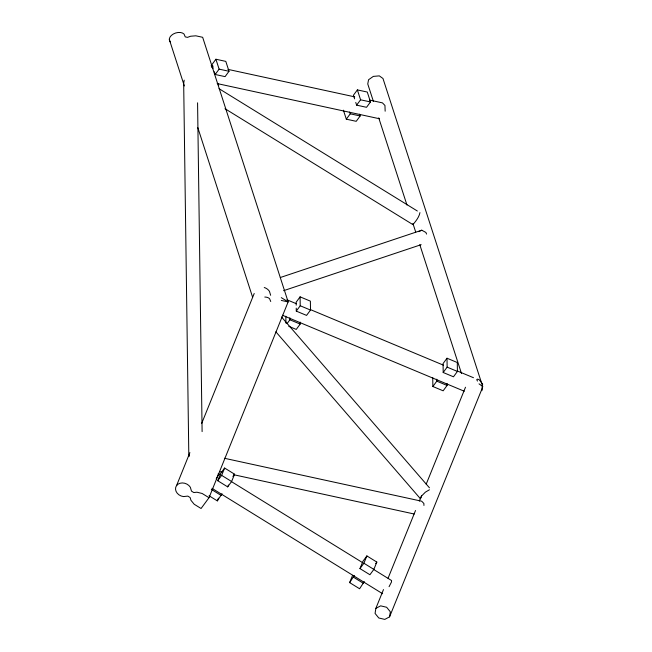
<?xml version="1.0" encoding="UTF-8"?>
<svg xmlns="http://www.w3.org/2000/svg" width="652" height="652" viewBox="0 0 652 652"><rect width="100%" height="100%" fill="white"/><g stroke="black" fill="none" stroke-linecap="round" stroke-linejoin="round"><path stroke-width="0.98" d="M419.945 212.617C419.106 217.14 415.878 221.15 412.895 224.606L224.981 108.688M383.482 589.571L375.854 608.389L375.071 613.418L378.763 617.974L384.77 619.4L389.562 616.857L481.877 389.114L482.659 384.085L478.967 379.529L477.248 379.122M389.562 616.857L390.344 611.829L386.652 607.265L380.646 605.847L375.854 608.389M184.182 80.172L183.677 83.423L188.819 455.976M189.104 456.384L189.357 454.762M481.901 390.678L482.692 386.465L382.977 78.493L379.309 75.876L373.335 76.39L368.551 79.748L367.761 83.961L373.4 101.394M281.281 297.638L288.16 301.876L209.015 497.712L201.069 508.495L194.198 504.257L190.954 500.304L190.123 497.525L187.833 496.107L183.448 496.579A8.134 6.626 22 0 1 176.578 485.553L189.895 452.602M201.696 423.409L254.207 293.481M217.711 480.711L220.686 473.401L224.622 468.046L234.581 474.2L231.607 481.51L227.662 486.865L217.711 480.711L221.647 475.365L224.622 468.046M209.039 495.756L217.344 500.883L218.453 498.136M217.344 500.883L222.022 493.703M227.662 486.865L228.412 485.039M364.281 581.576L359.594 588.756L349.635 582.611L352.61 575.292M349.635 582.611L354.321 575.423M359.961 568.593L362.936 561.274L366.88 555.92L376.832 562.073L373.865 569.392L369.92 574.738L359.961 568.593L363.906 563.238L366.88 555.92M388.054 578.275L415.52 510.516M419.334 501.103L421.624 495.455M426.204 484.167L465.495 387.231M216.203 478.886L218.216 475.015L218.306 473.507L220.906 475.112M389.073 586.694L391.477 582.049L391.575 580.541L373.384 569.302M214.296 71.785L215.176 74.491L225.079 76.634L229.015 71.28L225.804 61.386L215.902 59.234L211.965 64.589L213.131 68.191M215.176 74.491L219.113 69.136L215.902 59.234M355.764 102.454L356.636 105.151L366.538 107.303L370.483 101.948L367.272 92.046L357.369 89.903L353.425 95.257L354.59 98.851M359.57 114.165L360.157 115.966L356.212 121.321L346.31 119.169L350.254 113.823L349.668 112.022M356.636 105.151L360.58 99.805L357.369 89.903M296.244 308.143L296.285 311.11L306.562 315.405L310.507 310.059L310.385 301.142L300.099 296.847L296.163 302.194L296.204 305.169M287.084 323.604L289.895 319.773L289.871 317.793M296.285 311.11L300.222 305.764L300.099 296.847M300.156 322.096L300.181 324.077L296.236 329.423L288.763 326.302M232.894 476.49L234.581 474.2M447.011 358.225L443.067 363.58L443.189 372.488L453.474 376.791L457.419 371.436L457.288 362.52L447.011 358.225L447.133 367.141L443.189 372.488M447.06 383.474L447.093 385.454L443.148 390.809L432.863 386.506L436.807 381.159L436.775 379.179M375.707 563.605L376.832 562.073M429.423 489.774L425.365 492.17L421.665 495.911L420.483 498.804L275.877 331.827M418.763 231.672L421.746 230.205L425.87 232.43L426.571 234.084M280.311 277.516L421.746 230.205M283.571 290.686L421.159 244.671M211.142 65.738L213.122 66.162M227.972 69.381L354.721 96.863M369.578 100.082L382.447 102.869L384.957 105.469L385.153 111.199M219.113 69.136L229.015 71.28M360.58 99.805L370.483 101.948M217.173 83.57L379.578 118.77M350.254 113.823L360.157 115.966M281.322 300.433L288.16 301.925L202.658 37.294L195.82 35.811L190.62 36.235L187.499 37.368L185.225 36.871L184.076 34.091A8.134 5.257 -17.9 0 0 173.285 34.026A8.134 5.257 -17.9 0 0 170.359 41.94M224.402 458.266L421.689 501.209L423.873 503.458L423.939 505.455M219.879 471.706L221.859 472.138M233.758 474.729L414.191 514.004M286.937 299.773L296.31 303.693M310.368 309.57L443.482 365.185M457.541 371.061L473.482 377.712M300.222 305.764L310.507 310.059M447.133 367.141L457.419 371.436M282.406 315.242L464.257 391.224M289.895 319.773L300.181 324.077M436.807 381.159L447.093 385.454M219.048 88.688L417.345 211.012M221.647 475.365L231.607 481.51M363.906 563.238L373.865 569.392M231.305 481.535L362.985 562.88M211.965 488.299L382.626 593.727M211.321 489.375L221.281 495.528M353.58 577.256L363.539 583.41M209.015 497.712L202.136 493.474L196.92 492.211L193.791 492.545L191.492 491.135L190.327 487.24A8.134 6.626 22 0 0 176.578 485.553M479.024 383.849L482.692 386.465M211.403 66.822L212.658 68.118M281.517 316.994L429.456 487.818M476.693 379.619L477.5 381.07M270.727 301.501L269.578 298.714A8.134 5.257 -17.9 0 0 264.785 297.051M343.392 110.172L346.31 119.169M218.11 83.505L218.697 85.298M378.73 117.857L406.954 205.021M412.912 223.424L415.731 232.136M419.806 244.728L461.51 373.539M169.308 39.422L184.345 85.95M197.809 127.629L252.617 297.263M270.637 295.299L269.472 291.403A8.134 6.626 22 0 0 264.247 287.516M432.741 377.598L432.863 386.506M285.837 316.212L285.926 323.147M197.572 102.82L202.112 431.608"/></g></svg>
